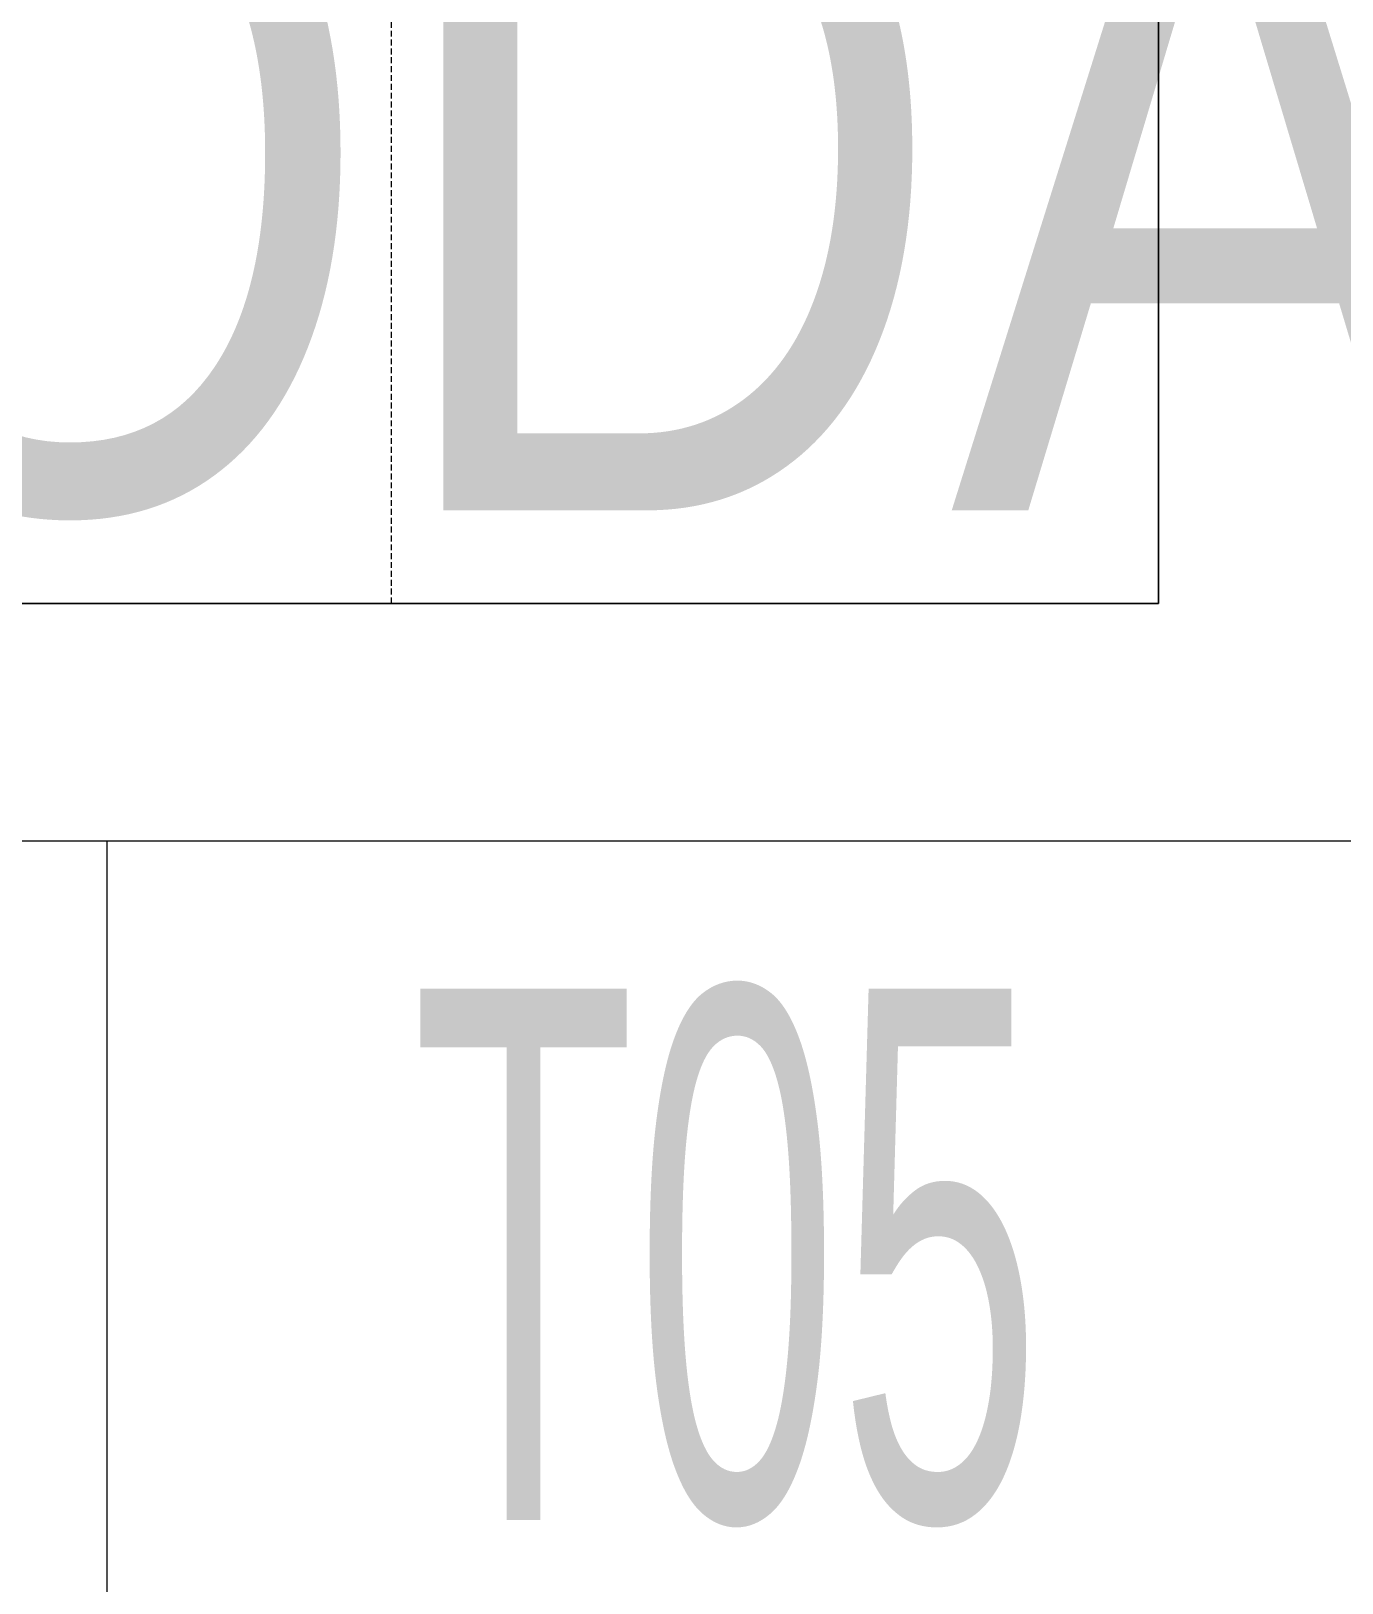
# Model space of a CAD drawing. Extents: x -9059 to 11889, y 0 to 6614.
# Drawn here: x 9719.1 to 9830.1, y 2400.2 to 2531.7 of the extents above; entities that cross this region are included whole.
import ezdxf
from ezdxf.enums import TextEntityAlignment as Align

# ---------------------------------------------------------------- set-up
doc = ezdxf.new("R2010")
doc.units = 0
doc.header["$LTSCALE"] = 10
doc.header["$MEASUREMENT"] = 0
doc.linetypes.add('DOT2', pattern=[0.125, 0, -0.125])
doc.linetypes.add('HIDDEN', pattern=[0.375, 0.25, -0.125])
doc.layers.get('0').update_dxf_attribs({"color": 9, "lineweight": 9})
for name, color, linetype, lineweight in [('05', 9, 'Continuous', 9), ('20', 9, 'DOT2', 9), ('21_mahal200', 9, 'Continuous', 9), ('21_mahal200 @ 20', 9, 'Continuous', 9)]:
    doc.layers.add(name, color=color, linetype=linetype, lineweight=lineweight)
doc.styles.add('Arial', font='arial.ttf', dxfattribs={"height": 2.5})
doc.styles.add('MuuM_TEXT-STANDART', font='ARIALN.TTF')

# ---------------------------------------------------------------- blocks, each defined once
blk = doc.blocks.new('p-porsche_mobilya')
for points in [[(0, 0), (0, 140), (65, 140), (65, 95)], [(0, 95), (235, 95), (235, 0), (0, 0)]]:
    blk.add_lwpolyline(points)
blk.add_lwpolyline([(65, 95), (65, 140), (0, 140), (0, 0), (235, 0), (235, 95)], close=True)
at = {"layer": '20', "linetype": 'HIDDEN', "ltscale": 0.2}
blk.add_lwpolyline([(65, 95), (65, 0), (65, 0)], dxfattribs=at)
blk = doc.blocks.new('0a_roomno2')
for points in [[(0, -5), (30, -5)], [(18, -5), (18, -16)]]:
    blk.add_lwpolyline(points)
at = {"style": 'Arial'}
blk.add_attdef('ODANO', (0, 1.505), '', height=3, dxfattribs=at)
blk.add_attdef('MEKANADI', text='', height=3, dxfattribs=at).set_placement((0.525, -4.75), align=Align.BOTTOM_LEFT)
at = {"style": 'MuuM_TEXT-STANDART', "width": 0.6}
for tag, p in [('YER01', (15, -7)), ('TAVAN01', (20.625, -7)), ('DUVAR01', (26.25, -7)), ('YER02', (15, -10.375)), ('TAVAN02', (20.625, -10.375)), ('DUVAR02', (26.25, -10.375)), ('YER03', (15, -13.75)), ('TAVAN03', (20.625, -13.75)), ('DUVAR03', (26.25, -13.75))]:
    blk.add_attdef(tag, text='', height=2.25, dxfattribs=at).set_placement(p, align=Align.MIDDLE_CENTER)
at = {"style": 'MuuM_TEXT-STANDART'}
blk.add_attdef('M2', text='', height=2.25, dxfattribs=at).set_placement((1.3231, -7.8046), align=Align.MIDDLE_LEFT)
at = {"style": 'MuuM_TEXT-STANDART', "width": 0.6}
blk.add_attdef('TEMIZTAVANYUKSEKLIGI', text='', height=2.25, dxfattribs=at).set_placement((2.7, -13.1619), align=Align.MIDDLE_LEFT)
blk = doc.blocks.new('*U909')
at = {"layer": '21_mahal200 @ 20'}
ref = blk.add_blockref('0a_roomno2', (9365.48, 2563.06), dxfattribs=dict(at, xscale=20, yscale=20, zscale=20))
ref.add_attrib('MEKANADI', 'SAT.MÜD.ODASI', dxfattribs={"layer": '0', "height": 60, "style": 'Arial', "width": 0.8}).set_placement((9375.98, 2473.06), align=Align.BOTTOM_LEFT)
ref.add_attrib('TAVAN01', 'T05', dxfattribs={"layer": '0', "height": 45, "style": 'MuuM_TEXT-STANDART', "width": 0.6}).set_placement((9777.98, 2428.06), align=Align.MIDDLE_CENTER)

msp = doc.modelspace()

# ---------------------------------------------------------------- block references
at = {"layer": '05', "transparency": 33554610, "xscale": -1}
msp.add_blockref('p-porsche_mobilya', (9814.54, 2483.18), dxfattribs=at)
at = {"layer": '21_mahal200', "color": 6}
msp.add_blockref('*U909', (0, 0), dxfattribs=at)

doc.saveas('drawing.dxf')
